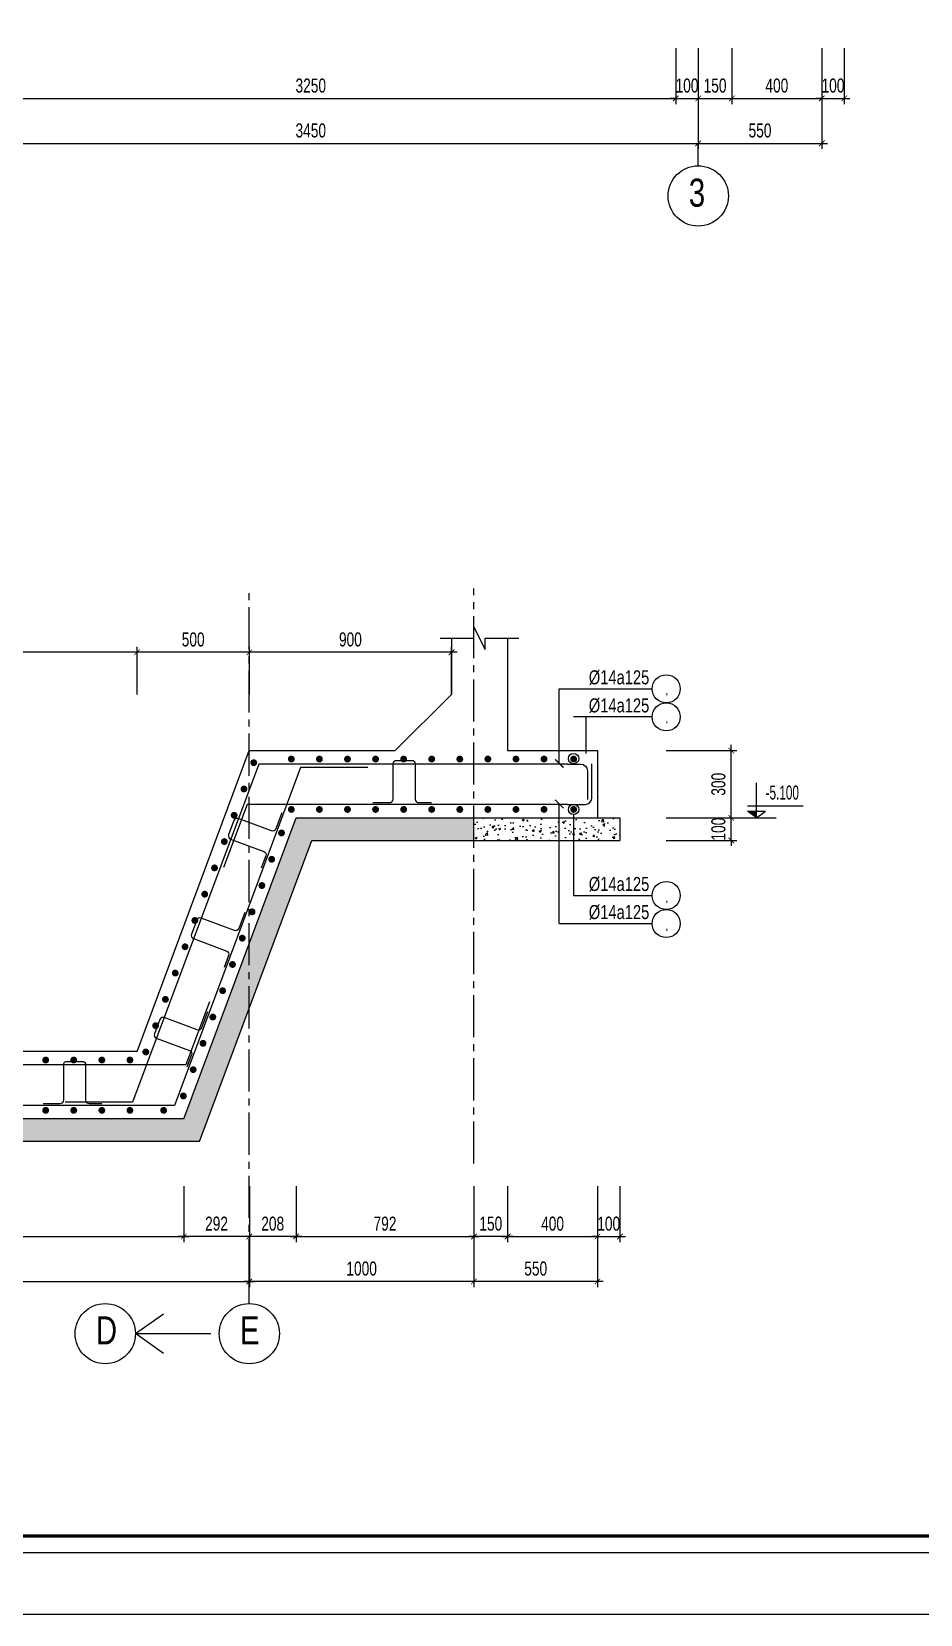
# Model space of a CAD drawing. Header units: millimetres. Extents: x -743195 to -406795, y -426565 to -367165.
# Drawn here: x -630944 to -615119, y -426565 to -398376 of the extents above; entities that cross this region are included whole.
import ezdxf
from ezdxf.enums import TextEntityAlignment as Align

# ---------------------------------------------------------------- set-up
doc = ezdxf.new("R2010")
doc.units = ezdxf.units.MM
doc.header["$LTSCALE"] = 1000
doc.header["$MEASUREMENT"] = 0
doc.linetypes.add('CENTER2', pattern=[1.125, 0.75, -0.125, 0.125, -0.125])
for name, color, linetype in [('CDC-KHUNGTEN', 7, 'Continuous'), ('CDC.01.AXIS', 160, 'CENTER2'), ('CDC.02.DIM', 1, 'Continuous'), ('CDC.03.BORDER', 3, 'Continuous'), ('CDC.05.STEEL', 4, 'Continuous'), ('CDC.06.TEXT', 2, 'Continuous'), ('CDC.10.HATCH', 251, 'Continuous'), ('CDC.14.STEELNUM', 3, 'Continuous'), ('CHI', 1, 'Continuous'), ('DIM', 1, 'Continuous'), ('KCS_CHI', 1, 'Continuous'), ('KCS_HATCH', 8, 'Continuous')]:
    doc.layers.add(name, color=color, linetype=linetype)
doc.styles.add('ARIAL', font='arial.ttf', dxfattribs={"width": 0.7})
doc.styles.add('KCS_SMTEXT', font='arial.ttf', dxfattribs={"width": 0.7})
doc.dimstyles.new('1.25', dxfattribs={"dimscale": 100, "dimtxt": 2.5, "dimasz": 1, "dimexe": 1, "dimexo": 0, "dimgap": 1, "dimtad": 1, "dimdec": 0, "dimlfac": 0.25, "dimdsep": 46, "dimtxsty": 'ARIAL', "dimblk": 'ARCHTICK', "dimcen": 1, "dimdle": 1, "dimclrd": 1, "dimclre": 1, "dimclrt": 2, "dimadec": 0, "dimazin": 0, "dimtfac": 0.00072, "dimtdec": 0, "dimtix": 1, "dimtmove": 2, "dimatfit": 3, "dimldrblk": 'ARCHTICK', "dimfxl": 1, "dimtolj": 1, "dimarcsym": 0})
doc.dimstyles.new('1.50 HHT', dxfattribs={"dimscale": 100, "dimtxt": 2.5, "dimasz": 1, "dimexe": 1, "dimexo": 0, "dimgap": 1, "dimtad": 1, "dimdec": 0, "dimlfac": 0.5, "dimdsep": 46, "dimtxsty": 'ARIAL', "dimblk": 'ARCHTICK', "dimcen": 1, "dimdle": 1, "dimclrd": 1, "dimclre": 1, "dimclrt": 2, "dimadec": 0, "dimazin": 0, "dimtfac": 0.00072, "dimtdec": 0, "dimtix": 1, "dimtmove": 2, "dimatfit": 3, "dimldrblk": 'ARCHTICK', "dimfxl": 7, "dimtolj": 1, "dimarcsym": 1})
pattern_1 = [(50, (5645.43, -4994.78), (358.63009, -31.37607), [37.5, -412.5]), (355, (5645.43, -4994.8), (-69.37567, 376.09607), [30, -330]), (100.4514, (5675.3, -4997.4), (289.25469, 344.71977), [31.8701, -350.57106]), (46.1842, (5645.43, -4894.8), (533.62052, -82.7595), [56.25, -618.75]), (96.6356, (5689.9, -4901.7), (467.33135, 487.05894), [47.80514, -525.8565]), (351.1842, (5645.43, -4894.8), (467.33097, 487.0593), [45, -495]), (21, (5695.43, -4919.78), (298.45353, -201.30945), [37.5, -412.5]), (326, (5695.43, -4919.8), (121.65767, 362.57502), [30, -330]), (71.4514, (5720.3, -4936.56), (420.11131, 161.26525), [31.8701, -350.57106]), (37.5, (5645.43, -4994.78), (6.079928, 166.446927), [0, -326, 0, -335, 0, -331.25]), (7.5, (5645.43, -4994.78), (131.53477, 197.205856), [0, -191, 0, -318.5, 0, -126.25]), (327.5, (5533.93, -4994.78), (266.911218, -11.277436), [0, -125, 0, -390, 0, -517.5]), (317.5, (5483.93, -4994.78), (291.593085, 50.05249), [0, -162.5, 0, -259, 0, -367.5])]

# ---------------------------------------------------------------- blocks, each defined once
blk = doc.blocks.new('_ArchTick')
at = {"color": 0, "linetype": 'ByBlock', "const_width": 0.15}
blk.add_lwpolyline([(-0.5, -0.5), (0.5, 0.5)], dxfattribs=at)
blk = doc.blocks.new('*D102')
at = {"layer": 'CDC.02.DIM', "color": 1, "lineweight": -2, "transparency": 16777216}
for p, q in [((-632474, -398670), (-632474, -399665)), ((-619474, -398670), (-619474, -399665)), ((-632574, -399565), (-619374, -399565))]:
    blk.add_line(p, q, dxfattribs=at)
at = {"layer": 'Defpoints', "color": 0, "transparency": 16777216}
for p in [(-632474, -398670), (-619474, -398670), (-619474, -399565)]:
    blk.add_point(p, dxfattribs=at)
at = {"layer": 'CDC.02.DIM', "color": 1, "lineweight": -2, "transparency": 16777216, "xscale": 100, "yscale": 100, "zscale": 100, "rotation": 180}
blk.add_blockref('_ArchTick', (-632474, -399565), dxfattribs=at)
at = {"layer": 'CDC.02.DIM', "color": 1, "lineweight": -2, "transparency": 16777216, "xscale": 100, "yscale": 100, "zscale": 100}
blk.add_blockref('_ArchTick', (-619474, -399565), dxfattribs=at)
at = {"layer": 'CDC.02.DIM', "color": 2, "transparency": 16777216, "insert": (-625974, -399337), "char_height": 250, "attachment_point": 5, "style": 'ARIAL'}
blk.add_mtext('\\A1;3250', dxfattribs=at)
blk = doc.blocks.new('*D103')
at = {"layer": 'CDC.02.DIM', "color": 1, "lineweight": -2, "transparency": 16777216}
for p, q in [((-619074, -398670), (-619074, -399665)), ((-618474, -398670), (-618474, -399665)), ((-619174, -399565), (-618374, -399565))]:
    blk.add_line(p, q, dxfattribs=at)
at = {"layer": 'Defpoints', "color": 0, "transparency": 16777216}
for p in [(-619074, -398670), (-618474, -398670), (-618474, -399565)]:
    blk.add_point(p, dxfattribs=at)
at = {"layer": 'CDC.02.DIM', "color": 1, "lineweight": -2, "transparency": 16777216, "xscale": 100, "yscale": 100, "zscale": 100, "rotation": 180}
blk.add_blockref('_ArchTick', (-619074, -399565), dxfattribs=at)
at = {"layer": 'CDC.02.DIM', "color": 1, "lineweight": -2, "transparency": 16777216, "xscale": 100, "yscale": 100, "zscale": 100}
blk.add_blockref('_ArchTick', (-618474, -399565), dxfattribs=at)
at = {"layer": 'CDC.02.DIM', "color": 2, "transparency": 16777216, "insert": (-618774, -399337), "char_height": 250, "attachment_point": 5, "style": 'ARIAL'}
blk.add_mtext('\\A1;150', dxfattribs=at)
blk = doc.blocks.new('*D104')
at = {"layer": 'CDC.02.DIM', "color": 1, "lineweight": -2, "transparency": 16777216}
for p, q in [((-618474, -398670), (-618474, -399665)), ((-616874, -398670), (-616874, -399665)), ((-618574, -399565), (-616774, -399565))]:
    blk.add_line(p, q, dxfattribs=at)
at = {"layer": 'Defpoints', "color": 0, "transparency": 16777216}
for p in [(-618474, -398670), (-616874, -398670), (-616874, -399565)]:
    blk.add_point(p, dxfattribs=at)
at = {"layer": 'CDC.02.DIM', "color": 1, "lineweight": -2, "transparency": 16777216, "xscale": 100, "yscale": 100, "zscale": 100, "rotation": 180}
blk.add_blockref('_ArchTick', (-618474, -399565), dxfattribs=at)
at = {"layer": 'CDC.02.DIM', "color": 1, "lineweight": -2, "transparency": 16777216, "xscale": 100, "yscale": 100, "zscale": 100}
blk.add_blockref('_ArchTick', (-616874, -399565), dxfattribs=at)
at = {"layer": 'CDC.02.DIM', "color": 2, "transparency": 16777216, "insert": (-617674, -399337), "char_height": 250, "attachment_point": 5, "style": 'ARIAL'}
blk.add_mtext('\\A1;400', dxfattribs=at)
blk = doc.blocks.new('*D105')
at = {"layer": 'CDC.02.DIM', "color": 1, "lineweight": -2, "transparency": 16777216}
for p, q in [((-616874, -398670), (-616874, -399665)), ((-616474, -398670), (-616474, -399665)), ((-616874, -399565), (-616974, -399565)), ((-616874, -399565), (-616474, -399565)), ((-616474, -399565), (-616374, -399565))]:
    blk.add_line(p, q, dxfattribs=at)
at = {"layer": 'Defpoints', "color": 0, "transparency": 16777216}
for p in [(-616874, -398670), (-616474, -398670), (-616474, -399565)]:
    blk.add_point(p, dxfattribs=at)
at = {"layer": 'CDC.02.DIM', "color": 1, "lineweight": -2, "transparency": 16777216, "xscale": 100, "yscale": 100, "zscale": 100}
blk.add_blockref('_ArchTick', (-616874, -399565), dxfattribs=at)
at = {"layer": 'CDC.02.DIM', "color": 1, "lineweight": -2, "transparency": 16777216, "xscale": 100, "yscale": 100, "zscale": 100, "rotation": 180}
blk.add_blockref('_ArchTick', (-616474, -399565), dxfattribs=at)
at = {"layer": 'CDC.02.DIM', "color": 2, "transparency": 16777216, "insert": (-616674, -399337), "char_height": 250, "attachment_point": 5, "style": 'ARIAL'}
blk.add_mtext('\\A1;100', dxfattribs=at)
blk = doc.blocks.new('*D106')
at = {"layer": 'CDC.02.DIM', "color": 1, "lineweight": -2, "transparency": 16777216}
for p, q in [((-632874, -398670), (-632874, -400465)), ((-619074, -398670), (-619074, -400465)), ((-632974, -400365), (-618974, -400365))]:
    blk.add_line(p, q, dxfattribs=at)
at = {"layer": 'Defpoints', "color": 0, "transparency": 16777216}
for p in [(-632874, -398670), (-619074, -398670), (-619074, -400365)]:
    blk.add_point(p, dxfattribs=at)
at = {"layer": 'CDC.02.DIM', "color": 1, "lineweight": -2, "transparency": 16777216, "xscale": 100, "yscale": 100, "zscale": 100, "rotation": 180}
blk.add_blockref('_ArchTick', (-632874, -400365), dxfattribs=at)
at = {"layer": 'CDC.02.DIM', "color": 1, "lineweight": -2, "transparency": 16777216, "xscale": 100, "yscale": 100, "zscale": 100}
blk.add_blockref('_ArchTick', (-619074, -400365), dxfattribs=at)
at = {"layer": 'CDC.02.DIM', "color": 2, "transparency": 16777216, "insert": (-625974, -400137), "char_height": 250, "attachment_point": 5, "style": 'ARIAL'}
blk.add_mtext('\\A1;3450', dxfattribs=at)
blk = doc.blocks.new('*D107')
at = {"layer": 'CDC.02.DIM', "color": 1, "lineweight": -2, "transparency": 16777216}
for p, q in [((-619074, -398670), (-619074, -400465)), ((-616874, -398670), (-616874, -400465)), ((-619174, -400365), (-616774, -400365))]:
    blk.add_line(p, q, dxfattribs=at)
at = {"layer": 'Defpoints', "color": 0, "transparency": 16777216}
for p in [(-619074, -398670), (-616874, -398670), (-616874, -400365)]:
    blk.add_point(p, dxfattribs=at)
at = {"layer": 'CDC.02.DIM', "color": 1, "lineweight": -2, "transparency": 16777216, "xscale": 100, "yscale": 100, "zscale": 100, "rotation": 180}
blk.add_blockref('_ArchTick', (-619074, -400365), dxfattribs=at)
at = {"layer": 'CDC.02.DIM', "color": 1, "lineweight": -2, "transparency": 16777216, "xscale": 100, "yscale": 100, "zscale": 100}
blk.add_blockref('_ArchTick', (-616874, -400365), dxfattribs=at)
at = {"layer": 'CDC.02.DIM', "color": 2, "transparency": 16777216, "insert": (-617974, -400137), "char_height": 250, "attachment_point": 5, "style": 'ARIAL'}
blk.add_mtext('\\A1;550', dxfattribs=at)
blk = doc.blocks.new('*D130')
at = {"layer": 'CDC.02.DIM', "color": 1, "lineweight": -2, "transparency": 16777216}
for p, q in [((-619474, -398670), (-619474, -399665)), ((-619074, -398670), (-619074, -399665)), ((-619474, -399565), (-619574, -399565)), ((-619474, -399565), (-619074, -399565)), ((-619074, -399565), (-618974, -399565))]:
    blk.add_line(p, q, dxfattribs=at)
at = {"layer": 'Defpoints', "color": 0, "transparency": 16777216}
for p in [(-619474, -398670), (-619074, -398670), (-619074, -399565)]:
    blk.add_point(p, dxfattribs=at)
at = {"layer": 'CDC.02.DIM', "color": 1, "lineweight": -2, "transparency": 16777216, "xscale": 100, "yscale": 100, "zscale": 100}
blk.add_blockref('_ArchTick', (-619474, -399565), dxfattribs=at)
at = {"layer": 'CDC.02.DIM', "color": 1, "lineweight": -2, "transparency": 16777216, "xscale": 100, "yscale": 100, "zscale": 100, "rotation": 180}
blk.add_blockref('_ArchTick', (-619074, -399565), dxfattribs=at)
at = {"layer": 'CDC.02.DIM', "color": 2, "transparency": 16777216, "insert": (-619274, -399337), "char_height": 250, "attachment_point": 5, "style": 'ARIAL'}
blk.add_mtext('\\A1;100', dxfattribs=at)
blk = doc.blocks.new('*D132')
at = {"layer": 'CDC.02.DIM', "color": 1, "lineweight": -2, "transparency": 16777216}
for p, q in [((-628235, -418940), (-628235, -419935)), ((-627068, -418940), (-627068, -419935)), ((-626968, -419835), (-628335, -419835))]:
    blk.add_line(p, q, dxfattribs=at)
at = {"layer": 'Defpoints', "color": 0, "transparency": 16777216}
for p in [(-628235, -418940), (-627068, -418940, 0), (-628235, -419835)]:
    blk.add_point(p, dxfattribs=at)
at = {"layer": 'CDC.02.DIM', "color": 1, "lineweight": -2, "transparency": 16777216, "xscale": 100, "yscale": 100, "zscale": 100, "rotation": 180}
blk.add_blockref('_ArchTick', (-628235, -419835), dxfattribs=at)
at = {"layer": 'CDC.02.DIM', "color": 1, "lineweight": -2, "transparency": 16777216, "xscale": 100, "yscale": 100, "zscale": 100}
blk.add_blockref('_ArchTick', (-627068, -419835), dxfattribs=at)
at = {"layer": 'CDC.02.DIM', "color": 2, "transparency": 16777216, "insert": (-627652, -419608), "char_height": 250, "attachment_point": 5, "style": 'ARIAL'}
blk.add_mtext('\\A1;292', dxfattribs=at)
blk = doc.blocks.new('*D133')
at = {"layer": 'CDC.02.DIM', "color": 1, "lineweight": -2, "transparency": 16777216}
for p, q in [((-641468, -418940), (-641468, -420736)), ((-627068, -418940), (-627068, -420736)), ((-641568, -420636), (-626968, -420636))]:
    blk.add_line(p, q, dxfattribs=at)
at = {"layer": 'Defpoints', "color": 0, "transparency": 16777216}
for p in [(-641468, -418940), (-627068, -418940), (-627068, -420636)]:
    blk.add_point(p, dxfattribs=at)
at = {"layer": 'CDC.02.DIM', "color": 1, "lineweight": -2, "transparency": 16777216, "xscale": 100, "yscale": 100, "zscale": 100, "rotation": 180}
blk.add_blockref('_ArchTick', (-641468, -420636), dxfattribs=at)
at = {"layer": 'CDC.02.DIM', "color": 1, "lineweight": -2, "transparency": 16777216, "xscale": 100, "yscale": 100, "zscale": 100}
blk.add_blockref('_ArchTick', (-627068, -420636), dxfattribs=at)
at = {"layer": 'CDC.02.DIM', "color": 2, "transparency": 16777216, "insert": (-634268, -420408), "char_height": 250, "attachment_point": 5, "style": 'ARIAL'}
blk.add_mtext('\\A1;3600', dxfattribs=at)
blk = doc.blocks.new('*D134')
at = {"layer": 'CDC.02.DIM', "color": 1, "lineweight": -2, "transparency": 16777216}
for p, q in [((-623368, -409430), (-627168, -409430)), ((-627068, -410180), (-627068, -409330)), ((-623468, -410180), (-623468, -409330))]:
    blk.add_line(p, q, dxfattribs=at)
at = {"layer": 'Defpoints', "color": 0, "transparency": 16777216}
for p in [(-627068, -409430), (-627068, -410180), (-623468, -410180)]:
    blk.add_point(p, dxfattribs=at)
at = {"layer": 'CDC.02.DIM', "color": 1, "lineweight": -2, "transparency": 16777216, "xscale": 100, "yscale": 100, "zscale": 100, "rotation": 180}
blk.add_blockref('_ArchTick', (-627068, -409430), dxfattribs=at)
at = {"layer": 'CDC.02.DIM', "color": 1, "lineweight": -2, "transparency": 16777216, "xscale": 100, "yscale": 100, "zscale": 100}
blk.add_blockref('_ArchTick', (-623468, -409430), dxfattribs=at)
at = {"layer": 'CDC.02.DIM', "color": 2, "transparency": 16777216, "insert": (-625268, -409202), "char_height": 250, "attachment_point": 5, "style": 'ARIAL'}
blk.add_mtext('\\A1;900', dxfattribs=at)
blk = doc.blocks.new('*D135')
at = {"layer": 'CDC.02.DIM', "color": 1, "lineweight": -2, "transparency": 16777216}
for p, q in [((-626968, -409430), (-629168, -409430)), ((-629068, -410180), (-629068, -409330)), ((-627068, -410180), (-627068, -409330))]:
    blk.add_line(p, q, dxfattribs=at)
at = {"layer": 'Defpoints', "color": 0, "transparency": 16777216}
for p in [(-629068, -409430), (-629068, -410180), (-627068, -410180)]:
    blk.add_point(p, dxfattribs=at)
at = {"layer": 'CDC.02.DIM', "color": 1, "lineweight": -2, "transparency": 16777216, "xscale": 100, "yscale": 100, "zscale": 100, "rotation": 180}
blk.add_blockref('_ArchTick', (-629068, -409430), dxfattribs=at)
at = {"layer": 'CDC.02.DIM', "color": 1, "lineweight": -2, "transparency": 16777216, "xscale": 100, "yscale": 100, "zscale": 100}
blk.add_blockref('_ArchTick', (-627068, -409430), dxfattribs=at)
at = {"layer": 'CDC.02.DIM', "color": 2, "transparency": 16777216, "insert": (-628068, -409202), "char_height": 250, "attachment_point": 5, "style": 'ARIAL'}
blk.add_mtext('\\A1;500', dxfattribs=at)
blk = doc.blocks.new('*D136')
at = {"layer": 'CDC.02.DIM', "color": 1, "lineweight": -2, "transparency": 16777216}
for p, q in [((-628968, -409430), (-637968, -409430)), ((-637868, -410180), (-637868, -409330)), ((-629068, -410180), (-629068, -409330))]:
    blk.add_line(p, q, dxfattribs=at)
at = {"layer": 'Defpoints', "color": 0, "transparency": 16777216}
for p in [(-637868, -409430), (-637868, -410180), (-629068, -410180)]:
    blk.add_point(p, dxfattribs=at)
at = {"layer": 'CDC.02.DIM', "color": 1, "lineweight": -2, "transparency": 16777216, "xscale": 100, "yscale": 100, "zscale": 100, "rotation": 180}
blk.add_blockref('_ArchTick', (-637868, -409430), dxfattribs=at)
at = {"layer": 'CDC.02.DIM', "color": 1, "lineweight": -2, "transparency": 16777216, "xscale": 100, "yscale": 100, "zscale": 100}
blk.add_blockref('_ArchTick', (-629068, -409430), dxfattribs=at)
at = {"layer": 'CDC.02.DIM', "color": 2, "transparency": 16777216, "insert": (-633468, -409202), "char_height": 250, "attachment_point": 5, "style": 'ARIAL'}
blk.add_mtext('\\A1;2200', dxfattribs=at)
blk = doc.blocks.new('*D141')
at = {"layer": 'CDC.02.DIM', "color": 1, "lineweight": -2, "transparency": 16777216}
for p, q in [((-638701, -418940), (-638701, -419935)), ((-628235, -418940), (-628235, -419935)), ((-638801, -419835), (-628135, -419835))]:
    blk.add_line(p, q, dxfattribs=at)
at = {"layer": 'Defpoints', "color": 0, "transparency": 16777216}
for p in [(-638701, -418940), (-628235, -418940), (-628235, -419835)]:
    blk.add_point(p, dxfattribs=at)
at = {"layer": 'CDC.02.DIM', "color": 1, "lineweight": -2, "transparency": 16777216, "xscale": 100, "yscale": 100, "zscale": 100, "rotation": 180}
blk.add_blockref('_ArchTick', (-638701, -419835), dxfattribs=at)
at = {"layer": 'CDC.02.DIM', "color": 1, "lineweight": -2, "transparency": 16777216, "xscale": 100, "yscale": 100, "zscale": 100}
blk.add_blockref('_ArchTick', (-628235, -419835), dxfattribs=at)
at = {"layer": 'CDC.02.DIM', "color": 2, "transparency": 16777216, "insert": (-633468, -419608), "char_height": 250, "attachment_point": 5, "style": 'ARIAL'}
blk.add_mtext('\\A1;2617', dxfattribs=at)
blk = doc.blocks.new('*D142')
at = {"layer": 'CDC.02.DIM', "color": 1, "lineweight": -2, "transparency": 16777216}
for p, q in [((-626235, -418940), (-626235, -419935)), ((-623068, -418940), (-623068, -419935)), ((-626335, -419835), (-622968, -419835))]:
    blk.add_line(p, q, dxfattribs=at)
at = {"layer": 'Defpoints', "color": 0, "transparency": 16777216}
for p in [(-626235, -418940), (-623068, -418940), (-623068, -419835)]:
    blk.add_point(p, dxfattribs=at)
at = {"layer": 'CDC.02.DIM', "color": 1, "lineweight": -2, "transparency": 16777216, "xscale": 100, "yscale": 100, "zscale": 100, "rotation": 180}
blk.add_blockref('_ArchTick', (-626235, -419835), dxfattribs=at)
at = {"layer": 'CDC.02.DIM', "color": 1, "lineweight": -2, "transparency": 16777216, "xscale": 100, "yscale": 100, "zscale": 100}
blk.add_blockref('_ArchTick', (-623068, -419835), dxfattribs=at)
at = {"layer": 'CDC.02.DIM', "color": 2, "transparency": 16777216, "insert": (-624652, -419608), "char_height": 250, "attachment_point": 5, "style": 'ARIAL'}
blk.add_mtext('\\A1;792', dxfattribs=at)
blk = doc.blocks.new('*D143')
at = {"layer": 'CDC.02.DIM', "color": 1, "lineweight": -2, "transparency": 16777216}
for p, q in [((-623068, -418940), (-623068, -419935)), ((-622468, -418940), (-622468, -419935)), ((-622368, -419835), (-623168, -419835))]:
    blk.add_line(p, q, dxfattribs=at)
at = {"layer": 'Defpoints', "color": 0, "transparency": 16777216}
for p in [(-623068, -418940), (-622468, -418940), (-623068, -419835)]:
    blk.add_point(p, dxfattribs=at)
at = {"layer": 'CDC.02.DIM', "color": 1, "lineweight": -2, "transparency": 16777216, "xscale": 100, "yscale": 100, "zscale": 100, "rotation": 180}
blk.add_blockref('_ArchTick', (-623068, -419835), dxfattribs=at)
at = {"layer": 'CDC.02.DIM', "color": 1, "lineweight": -2, "transparency": 16777216, "xscale": 100, "yscale": 100, "zscale": 100}
blk.add_blockref('_ArchTick', (-622468, -419835), dxfattribs=at)
at = {"layer": 'CDC.02.DIM', "color": 2, "transparency": 16777216, "insert": (-622768, -419608), "char_height": 250, "attachment_point": 5, "style": 'ARIAL'}
blk.add_mtext('\\A1;150', dxfattribs=at)
blk = doc.blocks.new('*D336')
at = {"layer": 'CDC.02.DIM', "color": 1, "lineweight": -2, "transparency": 16777216}
for p, q in [((-622468, -418940), (-622468, -419935)), ((-620868, -418940), (-620868, -419935)), ((-622568, -419835), (-620768, -419835))]:
    blk.add_line(p, q, dxfattribs=at)
at = {"layer": 'Defpoints', "color": 0, "transparency": 16777216}
for p in [(-622468, -418940), (-620868, -418940), (-620868, -419835)]:
    blk.add_point(p, dxfattribs=at)
at = {"layer": 'CDC.02.DIM', "color": 1, "lineweight": -2, "transparency": 16777216, "xscale": 100, "yscale": 100, "zscale": 100, "rotation": 180}
blk.add_blockref('_ArchTick', (-622468, -419835), dxfattribs=at)
at = {"layer": 'CDC.02.DIM', "color": 1, "lineweight": -2, "transparency": 16777216, "xscale": 100, "yscale": 100, "zscale": 100}
blk.add_blockref('_ArchTick', (-620868, -419835), dxfattribs=at)
at = {"layer": 'CDC.02.DIM', "color": 2, "transparency": 16777216, "insert": (-621668, -419608), "char_height": 250, "attachment_point": 5, "style": 'ARIAL'}
blk.add_mtext('\\A1;400', dxfattribs=at)
blk = doc.blocks.new('*D337')
at = {"layer": 'CDC.02.DIM', "color": 1, "lineweight": -2, "transparency": 16777216}
for p, q in [((-620868, -418940), (-620868, -419935)), ((-620468, -418940), (-620468, -419935)), ((-620868, -419835), (-620968, -419835)), ((-620868, -419835), (-620468, -419835)), ((-620468, -419835), (-620368, -419835))]:
    blk.add_line(p, q, dxfattribs=at)
at = {"layer": 'Defpoints', "color": 0, "transparency": 16777216}
for p in [(-620868, -418940), (-620468, -418940), (-620468, -419835)]:
    blk.add_point(p, dxfattribs=at)
at = {"layer": 'CDC.02.DIM', "color": 1, "lineweight": -2, "transparency": 16777216, "xscale": 100, "yscale": 100, "zscale": 100}
blk.add_blockref('_ArchTick', (-620868, -419835), dxfattribs=at)
at = {"layer": 'CDC.02.DIM', "color": 1, "lineweight": -2, "transparency": 16777216, "xscale": 100, "yscale": 100, "zscale": 100, "rotation": 180}
blk.add_blockref('_ArchTick', (-620468, -419835), dxfattribs=at)
at = {"layer": 'CDC.02.DIM', "color": 2, "transparency": 16777216, "insert": (-620668, -419608), "char_height": 250, "attachment_point": 5, "style": 'ARIAL'}
blk.add_mtext('\\A1;100', dxfattribs=at)
blk = doc.blocks.new('*D338')
at = {"layer": 'CDC.02.DIM', "color": 1, "lineweight": -2, "transparency": 16777216}
for p, q in [((-623068, -418940), (-623068, -420736)), ((-620868, -418940), (-620868, -420736)), ((-620768, -420636), (-623168, -420636))]:
    blk.add_line(p, q, dxfattribs=at)
at = {"layer": 'Defpoints', "color": 0, "transparency": 16777216}
for p in [(-623068, -418940), (-620868, -418940), (-623068, -420636)]:
    blk.add_point(p, dxfattribs=at)
at = {"layer": 'CDC.02.DIM', "color": 1, "lineweight": -2, "transparency": 16777216, "xscale": 100, "yscale": 100, "zscale": 100, "rotation": 180}
blk.add_blockref('_ArchTick', (-623068, -420636), dxfattribs=at)
at = {"layer": 'CDC.02.DIM', "color": 1, "lineweight": -2, "transparency": 16777216, "xscale": 100, "yscale": 100, "zscale": 100}
blk.add_blockref('_ArchTick', (-620868, -420636), dxfattribs=at)
at = {"layer": 'CDC.02.DIM', "color": 2, "transparency": 16777216, "insert": (-621968, -420408), "char_height": 250, "attachment_point": 5, "style": 'ARIAL'}
blk.add_mtext('\\A1;550', dxfattribs=at)
blk = doc.blocks.new('*D350')
at = {"layer": 'CDC.02.DIM', "color": 1, "lineweight": -2, "transparency": 16777216}
for p, q in [((-619643, -412380), (-618386, -412380)), ((-618486, -412380), (-618486, -412280)), ((-618486, -412780), (-618486, -412380)), ((-619643, -412780), (-618386, -412780)), ((-618486, -412780), (-618486, -412880))]:
    blk.add_line(p, q, dxfattribs=at)
at = {"layer": 'Defpoints', "color": 0, "transparency": 16777216}
for p in [(-619643, -412380), (-618486, -412380), (-619643, -412780)]:
    blk.add_point(p, dxfattribs=at)
at = {"layer": 'CDC.02.DIM', "color": 1, "lineweight": -2, "transparency": 16777216, "xscale": 100, "yscale": 100, "zscale": 100}
for p, rotation in [((-618486, -412380), 270), ((-618486, -412780), 90)]:
    blk.add_blockref('_ArchTick', p, dxfattribs=dict(at, rotation=rotation))
at = {"layer": 'CDC.02.DIM', "color": 2, "transparency": 16777216, "insert": (-618714, -412580), "char_height": 250, "attachment_point": 5, "rotation": 90, "style": 'ARIAL'}
blk.add_mtext('\\A1;100', dxfattribs=at)
blk = doc.blocks.new('*D351')
at = {"layer": 'CDC.02.DIM', "color": 1, "lineweight": -2, "transparency": 16777216}
for p, q in [((-619643, -411180), (-618386, -411180)), ((-618486, -412480), (-618486, -411080)), ((-619643, -412380), (-618386, -412380))]:
    blk.add_line(p, q, dxfattribs=at)
at = {"layer": 'Defpoints', "color": 0, "transparency": 16777216}
for p in [(-619643, -411180), (-618486, -411180), (-619643, -412380)]:
    blk.add_point(p, dxfattribs=at)
at = {"layer": 'CDC.02.DIM', "color": 1, "lineweight": -2, "transparency": 16777216, "xscale": 100, "yscale": 100, "zscale": 100}
for p, rotation in [((-618486, -411180), 90), ((-618486, -412380), 270)]:
    blk.add_blockref('_ArchTick', p, dxfattribs=dict(at, rotation=rotation))
at = {"layer": 'CDC.02.DIM', "color": 2, "transparency": 16777216, "insert": (-618714, -411780), "char_height": 250, "attachment_point": 5, "rotation": 90, "style": 'ARIAL'}
blk.add_mtext('\\A1;300', dxfattribs=at)
blk = doc.blocks.new('CAODO')
at = {"layer": 'KCS_HATCH'}
blk.add_hatch(color=256, dxfattribs=at).paths.add_polyline_path([(-3269.7, 14651), (-3309.7, 14651), (-3269.7, 14621)])
at = {"layer": 'CHI'}
for q in [(-3309.7, 14651), (-3229.7, 14651)]:
    blk.add_line((-3269.7, 14621), q, dxfattribs=at)
at = {"layer": 'DIM'}
for p, q in [((-3357.2, 14621), (-3182.2, 14621)), ((-3309.7, 14651), (-3229.7, 14651)), ((-3269.7, 14621), (-3269.7, 14651))]:
    blk.add_line(p, q, dxfattribs=at)
at = {"layer": 'KCS_CHI'}
for p, q in [((-3269.7, 14621), (-3269.7, 14778.1)), ((-3310.2, 14675.4), (-3062.5, 14675.4))]:
    blk.add_line(p, q, dxfattribs=at)
blk = doc.blocks.new('KHUNG A1')
at = {"layer": 'CDC-KHUNGTEN', "color": 8}
blk.add_lwpolyline([(10368.18, 709.17), (10447.22, 709.17), (10447.22, 1281.17), (9647.22, 1281.17), (9647.22, 709.17), (10368.18, 709.17)], dxfattribs=at)
at = {"layer": 'CDC-KHUNGTEN', "color": 255, "lineweight": 60}
blk.add_lwpolyline([(10366.22, 712.17), (10366.22, 1278.17), (9650.22, 1278.17), (9650.22, 712.17), (10366.22, 712.17)], close=True, dxfattribs=at)
at = {"layer": 'Defpoints', "color": 1, "ltscale": 0.2}
blk.add_lwpolyline([(9617.22, 698.17), (9617.22, 1292.17), (10458.22, 1292.17), (10458.22, 698.17), (9617.22, 698.17)], close=True, dxfattribs=at)
blk = doc.blocks.new('*D452')
at = {"layer": 'CDC.02.DIM', "color": 1, "lineweight": -2, "transparency": 16777216}
for p, q in [((-627068, -418940), (-627068, -419935)), ((-626235, -418940), (-626235, -419935)), ((-626135, -419835), (-627168, -419835))]:
    blk.add_line(p, q, dxfattribs=at)
at = {"layer": 'Defpoints', "color": 0, "transparency": 16777216}
for p in [(-627068, -418940), (-626235, -418940), (-627068, -419835)]:
    blk.add_point(p, dxfattribs=at)
at = {"layer": 'CDC.02.DIM', "color": 1, "lineweight": -2, "transparency": 16777216, "xscale": 100, "yscale": 100, "zscale": 100, "rotation": 180}
blk.add_blockref('_ArchTick', (-627068, -419835), dxfattribs=at)
at = {"layer": 'CDC.02.DIM', "color": 1, "lineweight": -2, "transparency": 16777216, "xscale": 100, "yscale": 100, "zscale": 100}
blk.add_blockref('_ArchTick', (-626235, -419835), dxfattribs=at)
at = {"layer": 'CDC.02.DIM', "color": 2, "transparency": 16777216, "insert": (-626652, -419608), "char_height": 250, "attachment_point": 5, "style": 'ARIAL'}
blk.add_mtext('\\A1;208', dxfattribs=at)
blk = doc.blocks.new('*D453')
at = {"layer": 'CDC.02.DIM', "color": 1, "lineweight": -2, "transparency": 16777216}
for p, q in [((-627068, -418940), (-627068, -420736)), ((-623068, -418940), (-623068, -420736)), ((-622968, -420636), (-627168, -420636))]:
    blk.add_line(p, q, dxfattribs=at)
at = {"layer": 'Defpoints', "color": 0, "transparency": 16777216}
for p in [(-627068, -418940), (-623068, -418940), (-627068, -420636)]:
    blk.add_point(p, dxfattribs=at)
at = {"layer": 'CDC.02.DIM', "color": 1, "lineweight": -2, "transparency": 16777216, "xscale": 100, "yscale": 100, "zscale": 100, "rotation": 180}
blk.add_blockref('_ArchTick', (-627068, -420636), dxfattribs=at)
at = {"layer": 'CDC.02.DIM', "color": 1, "lineweight": -2, "transparency": 16777216, "xscale": 100, "yscale": 100, "zscale": 100}
blk.add_blockref('_ArchTick', (-623068, -420636), dxfattribs=at)
at = {"layer": 'CDC.02.DIM', "color": 2, "transparency": 16777216, "insert": (-625068, -420408), "char_height": 250, "attachment_point": 5, "style": 'ARIAL'}
blk.add_mtext('\\A1;1000', dxfattribs=at)

msp = doc.modelspace()

# ---------------------------------------------------------------- hatches: boundary and pattern name
at = {"layer": 'CDC.10.HATCH'}
h = msp.add_hatch(dxfattribs=at)
h.set_pattern_fill('AR-CONC', color=256, scale=50, style=0)
h.set_pattern_definition([(50, (6611.56, 67540.73), (358.63009, -31.37607), [37.5, -412.5]), (355, (6611.56, 67540.73), (-69.37567, 376.09607), [30, -330]), (100.4514, (6641.44, 67538.1), (289.25469, 344.71977), [31.8701, -350.57106]), (46.1842, (6611.56, 67640.73), (533.62052, -82.7595), [56.25, -618.75]), (96.6356, (6656, 67633.83), (467.33135, 487.05894), [47.80514, -525.8565]), (351.1842, (6611.56, 67640.73), (467.33097, 487.0593), [45, -495]), (21, (6661.56, 67615.73), (298.45353, -201.30945), [37.5, -412.5]), (326, (6661.56, 67615.73), (121.65767, 362.57502), [30, -330]), (71.4514, (6686.43, 67598.95), (420.11131, 161.26525), [31.8701, -350.57106]), (37.5, (6611.56, 67540.73), (6.079928, 166.446927), [0, -326, 0, -335, 0, -331.25]), (7.5, (6611.56, 67540.73), (131.53477, 197.205856), [0, -191, 0, -318.5, 0, -126.25]), (327.5, (6500.06, 67540.73), (266.911218, -11.277436), [0, -125, 0, -390, 0, -517.5]), (317.5, (6450.06, 67540.73), (291.593085, 50.05249), [0, -162.5, 0, -259, 0, -367.5])])
h.paths.add_polyline_path([(-623068.1, -412380.4), (-626235.3, -412380.4), (-628235.3, -417740.4), (-633468.4, -417740.4), (-638701.5, -417740.4), (-640701.5, -412380.4), (-641468.4, -412380.4), (-641468.4, -412780.4), (-640979.1, -412780.4), (-638979.1, -418140.4), (-627957.7, -418140.4), (-625957.7, -412780.4), (-623068.1, -412780.4)])
h.paths.add_polyline_path([(-641468.4, -412380.4), (-643468.4, -412380.4), (-643468.4, -412780.4), (-641468.4, -412780.4)])
h = msp.add_hatch(dxfattribs=at)
h.set_pattern_fill('AR-CONC', color=256, scale=50, style=0)
h.set_pattern_definition(pattern_1)
h.paths.add_polyline_path([(-621548, -412380.4), (-623068.1, -412380.4), (-623068.1, -412780.4), (-621548, -412780.4)])
h = msp.add_hatch(dxfattribs=at)
h.set_pattern_fill('AR-CONC', color=256, scale=50, style=0)
h.set_pattern_definition(pattern_1)
h.paths.add_polyline_path([(-621292.8, -412380.4), (-621548, -412380.4), (-621548, -412780.4), (-621292.8, -412780.4)])
h = msp.add_hatch(dxfattribs=at)
h.set_pattern_fill('AR-CONC', color=256, scale=50, style=0)
h.set_pattern_definition(pattern_1)
h.paths.add_polyline_path([(-620468.1, -412380.4), (-620868.1, -412380.4), (-621292.8, -412380.4), (-621292.8, -412780.4), (-620468.1, -412780.4)])

# ---------------------------------------------------------------- linework, layer by layer
at = {"layer": 'CDC.01.AXIS'}
for p, q in [((-627068.1, -420629, 0), (-627068.1, -408291.3, 0)), ((-623068.1, -418536.7, 0), (-623068.1, -408291.3, 0))]:
    msp.add_line(p, q, dxfattribs=at)
at = {"layer": 'CDC.03.BORDER', "ltscale": 5}
for p, q in [((-623468.1, -409180.4, 0), (-623468.1, -410180.4, 0)), ((-622468.1, -409180.4, 0), (-622468.1, -411180.4, 0)), ((-623468.1, -410180.4), (-624468.1, -411180.4))]:
    msp.add_line(p, q, dxfattribs=at)
at = {"layer": 'CDC.03.BORDER'}
for p, q in [((-629068.4, -416540.4), (-627068.4, -411180.4)), ((-627068.4, -411180.4), (-624468.1, -411180.4)), ((-622468.1, -411180.4), (-620868.1, -411180.4)), ((-622468.1, -411180.4), (-620868.1, -411180.4)), ((-620868.1, -411180.4), (-620868.1, -412380.4)), ((-628235.3, -417740.4), (-626235.3, -412380.4)), ((-626235.3, -412380.4), (-620468.1, -412380.4)), ((-629068.4, -416540.4), (-633468.4, -416540.4)), ((-628235.3, -417740.4), (-633468.4, -417740.4))]:
    msp.add_line(p, q, dxfattribs=at)
for centre in [(-621292.8, -411324.2), (-621292.8, -412229.1, 0)]:
    msp.add_circle(centre, 92.8, dxfattribs=at)
at = {"layer": 'CDC.05.STEEL', "ltscale": 5, "elevation": 0}
for points in [[(-624955.7, -411480.4), (-626155.7, -411480.4), (-628402.1, -417500.7), (-638534.7, -417500.7), (-640781.1, -411480.4), (-641981.1, -411480.4)], [(-621402.3, -411420.4), (-626901.8, -411420.4), (-629148.2, -417440.7), (-630348.2, -417440.7)], [(-621402.3, -412140.4), (-621087.1, -412140.4), (-621041.3, -412131.3), (-621002.4, -412105.3), (-620976.4, -412066.3), (-620967.2, -412020.4), (-620967.2, -411415.1)], [(-621402.3, -411420.4), (-621166.5, -411420.4), (-621120.6, -411429.5), (-621081.6, -411455.5), (-621055.6, -411494.5), (-621046.5, -411540.4), (-621046.5, -412051.2)], [(-621402.3, -412140.4), (-627106.4, -412140.4), (-627525.9, -413264.7)], [(-627777.8, -415656.1), (-628197.3, -416780.4), (-638739.5, -416780.4), (-639159, -415656.1)]]:
    msp.add_lwpolyline(points, dxfattribs=at)
for points in [[(-624870.4, -412107.2), (-624565.8, -412107.2, 0.4142136), (-624505.8, -412047.2), (-624505.8, -411415.5, -0.4142136), (-624445.8, -411355.5), (-624174.5, -411355.5, -0.4142136), (-624114.5, -411415.5), (-624114.5, -412047.2, 0.4142136), (-624054.5, -412107.2), (-623823.4, -412107.2)], [(-626489.6, -412291.7), (-626596.1, -412577.1, -0.4142136), (-626673.3, -412612.3), (-627265.1, -412391.5, 0.4142136), (-627342.3, -412426.7), (-627437.2, -412681, 0.4142136), (-627401.9, -412758.2), (-626810.1, -412979, -0.4142136), (-626774.9, -413056.2), (-626855.6, -413272.6)], [(-627150.8, -414063.8), (-627257.3, -414349.2, -0.4142136), (-627334.5, -414384.4), (-627926.3, -414163.6, 0.4142136), (-628003.5, -414198.8), (-628098.4, -414453.1, 0.4142136), (-628063.2, -414530.2), (-627471.3, -414751.1, -0.4142136), (-627436.1, -414828.3), (-627516.8, -415044.7)], [(-627812, -415835.9), (-627918.5, -416121.2, -0.4142136), (-627995.7, -416156.5), (-628587.6, -415935.6, 0.4142136), (-628664.8, -415970.9), (-628759.6, -416225.1, 0.4142136), (-628724.4, -416302.3), (-628132.5, -416523.2, -0.4142136), (-628097.3, -416600.3), (-628178.1, -416816.8)], [(-630738.9, -417467.2), (-630434.3, -417467.2, 0.4142136), (-630374.3, -417407.2), (-630374.3, -416775.5, -0.4142136), (-630314.3, -416715.5), (-630042.9, -416715.5, -0.4142136), (-629982.9, -416775.5), (-629982.9, -417407.2, 0.4142136), (-629922.9, -417467.2), (-629691.9, -417467.2)]]:
    msp.add_lwpolyline(points, format="xyb", dxfattribs=at)
at = {"layer": 'CDC.14.STEELNUM', "color": 1}
for centre in [(-619644.1, -410080.8), (-619644.1, -410580.8), (-619644.1, -413761.8), (-619644.1, -414261.8)]:
    msp.add_circle(centre, 250, dxfattribs=at)
at = {"layer": 'CHI', "color": 1, "const_width": 60.8, "elevation": 0}
for points in [[(-626340, -411308.7, 1), (-626300.1, -411354.7, 1)], [(-625840, -411308.7, 1), (-625800.1, -411354.7, 1)], [(-625340, -411308.7, 1), (-625300.1, -411354.7, 1)], [(-624840, -411308.7, 1), (-624800.1, -411354.7, 1)], [(-624340, -411308.7, 1), (-624300.1, -411354.7, 1)], [(-623840, -411308.7, 1), (-623800.1, -411354.7, 1)], [(-623340, -411308.7, 1), (-623300.1, -411354.7, 1)], [(-622840, -411308.7, 1), (-622800.1, -411354.7, 1)], [(-622340, -411308.7, 1), (-622300.1, -411354.7, 1)], [(-621840, -411308.7, 1), (-621800.1, -411354.7, 1)], [(-621312.7, -411308.7, 1), (-621272.9, -411354.7, 1)], [(-626989, -411426.3, 1), (-626989, -411365.5, 1)], [(-627163.8, -411894.8, 1), (-627163.8, -411833.9, 1)], [(-627338.6, -412363.2, 1), (-627338.6, -412302.4, 1)], [(-626340, -412252.1, -1), (-626300.1, -412206.1, -1)], [(-625840, -412252.1, -1), (-625800.1, -412206.1, -1)], [(-625340, -412252.1, -1), (-625300.1, -412206.1, -1)], [(-624840, -412252.1, -1), (-624800.1, -412206.1, -1)], [(-624340, -412252.1, -1), (-624300.1, -412206.1, -1)], [(-623840, -412252.1, -1), (-623800.1, -412206.1, -1)], [(-623340, -412252.1, -1), (-623300.1, -412206.1, -1)], [(-622840, -412252.1, -1), (-622800.1, -412206.1, -1)], [(-622340, -412252.1, -1), (-622300.1, -412206.1, -1)], [(-621840, -412252.1, -1), (-621800.1, -412206.1, -1)], [(-621312.7, -412252.1, -1), (-621272.9, -412206.1, -1)], [(-626514.8, -412670.6, -1), (-626474.9, -412624.7, -1)], [(-627513.4, -412831.7, 1), (-627513.4, -412770.8, 1)], [(-627688.2, -413300.1, 1), (-627688.2, -413239.3, 1)], [(-626689.6, -413139.1, -1), (-626649.7, -413093.1, -1)], [(-626864.3, -413607.5, -1), (-626824.5, -413561.6, -1)], [(-627863, -413768.6, 1), (-627863, -413707.7, 1)], [(-627039.1, -414076, -1), (-626999.3, -414030, -1)], [(-628037.8, -414237, 1), (-628037.8, -414176.2, 1)], [(-628212.6, -414705.5, 1), (-628212.6, -414644.6, 1)], [(-627213.9, -414544.4, -1), (-627174.1, -414498.5, -1)], [(-627388.7, -415012.9, -1), (-627348.9, -414966.9, -1)], [(-628387.4, -415173.9, 1), (-628387.4, -415113.1, 1)], [(-627563.5, -415481.3, -1), (-627523.7, -415435.4, -1)], [(-628562.2, -415642.4, 1), (-628562.2, -415581.5, 1)], [(-628737, -416110.8, 1), (-628737, -416050, 1)], [(-627738.3, -415949.8, -1), (-627698.5, -415903.8, -1)], [(-627913.1, -416418.2, -1), (-627873.3, -416372.3, -1)], [(-630694.4, -416722.6, 1), (-630694.4, -416661.8, 1)], [(-630194.4, -416722.6, 1), (-630194.4, -416661.8, 1)], [(-629694.4, -416722.6, 1), (-629694.4, -416661.8, 1)], [(-629194.4, -416722.6, 1), (-629194.4, -416661.8, 1)], [(-628911.8, -416579.3, 1), (-628911.8, -416518.5, 1)], [(-628087.9, -416886.7, -1), (-628048.1, -416840.7, -1)], [(-628262.7, -417355.1, -1), (-628222.9, -417309.2, -1)], [(-630694.4, -417558.2, -1), (-630694.4, -417619, -1)], [(-630194.4, -417558.2, -1), (-630194.4, -417619, -1)], [(-629694.4, -417558.2, -1), (-629694.4, -417619, -1)], [(-629194.4, -417558.2, -1), (-629194.4, -417619, -1)], [(-628594.4, -417558.2, -1), (-628594.4, -417619, -1)]]:
    msp.add_lwpolyline(points, format="xyb", close=True, dxfattribs=at)
at = {"layer": 'DIM'}
for p, q in [((-619074.3, -400765.1), (-619074.3, -400365.1)), ((-627068.1, -421029, 0), (-627068.1, -420629, 0))]:
    msp.add_line(p, q, dxfattribs=at)
at = {"layer": 'KCS_CHI'}
for p, q in [((-621548, -411411.2), (-621548, -410080.8)), ((-621548, -410080.8), (-619894.1, -410080.8)), ((-619894.1, -410580.8), (-621292.8, -410580.8)), ((-621070.9, -411231.5), (-621070.9, -410580.8)), ((-621548, -414261.8), (-621548, -412131.2)), ((-621292.8, -412321.9), (-621292.8, -413761.8)), ((-620868.1, -412380.4), (-620468.1, -412380.4)), ((-620468.1, -412380.4), (-620468.1, -412780.4)), ((-627957.7, -418140.4), (-625957.7, -412780.4)), ((-625957.7, -412780.4), (-620468.1, -412780.4)), ((-621292.8, -413761.8), (-619894.1, -413761.8)), ((-621548, -414261.8), (-619894.1, -414261.8)), ((-627957.7, -418140.4), (-638979.1, -418140.4))]:
    msp.add_line(p, q, dxfattribs=at)
at = {"layer": 'KCS_CHI', "elevation": 0}
msp.add_lwpolyline([(-623668.1, -409180.4), (-623068.1, -409180.4), (-623068.1, -408980.4), (-622868.1, -409380.4), (-622868.1, -409180.4), (-622268.1, -409180.4)], dxfattribs=at)
at = {"layer": 'KCS_CHI'}
for centre in [(-619074.3, -401302), (-629634.2, -421565.9, 0), (-627068.1, -421565.9, 0)]:
    msp.add_circle(centre, 536.9, dxfattribs=at)

# ---------------------------------------------------------------- block references
at = {"xscale": 100, "yscale": 100, "zscale": 100}
msp.add_blockref('KHUNG A1', (-1620817.3, -496382.7), dxfattribs=at)
at = {"layer": 'KCS_CHI', "xscale": 150, "yscale": 150, "zscale": 100}
for p, rotation in [((-621548, -411411.2), 90), ((-621548, -412131.2), 270)]:
    msp.add_blockref('_ArchTick', p, dxfattribs=dict(at, rotation=rotation))
at = {"layer": 'KCS_CHI', "xscale": 4, "yscale": 4, "zscale": 4}
msp.add_blockref('CAODO', (-604957.6, -470864.5), dxfattribs=at)

# ---------------------------------------------------------------- texts
at = {"layer": 'CDC.06.TEXT', "color": 6, "style": 'KCS_SMTEXT', "width": 0.75}
for s, p in [('3', (-619241.7, -401493.3)), ('D', (-629801.6, -421757.2, 0)), ('E', (-627235.6, -421757.2, 0))]:
    msp.add_text(s, height=500, dxfattribs=at).set_placement(p)
at = {"layer": 'CDC.06.TEXT', "style": 'KCS_SMTEXT', "width": 0.75}
for p in [(-621023, -410000.8), (-621023, -410500.8), (-621023, -413681.8), (-621023, -414181.8)]:
    msp.add_text('%%C14a125', height=250, dxfattribs=at).set_placement(p)
at = {"layer": 'CDC.06.TEXT', "color": 2, "style": 'KCS_SMTEXT', "width": 0.6}
msp.add_text('-5.100', height=250, dxfattribs=at).set_placement((-617577.1, -412052.6), align=Align.CENTER)
at = {"layer": 'CDC.14.STEELNUM', "style": 'KCS_SMTEXT', "width": 0.6}
for p in [(-619633.3, -410070.8), (-619633.8, -410570.8), (-619633.8, -413768.6), (-619632.7, -414268.6)]:
    msp.add_text('.', height=250, dxfattribs=at).set_placement(p, align=Align.MIDDLE_CENTER)

# ---------------------------------------------------------------- dimensions: what is measured, and where the dimension line sits
at = {"layer": 'CDC.02.DIM'}
for base, p1, p2, picture, middle in [((-619074.3, -400365.1), (-632874.3, -398669.7), (-619074.3, -398669.7), '*D106', (-625974.3, -400137.4)), ((-619474.3, -399564.7), (-632474.3, -398669.7), (-619474.3, -398669.7), '*D102', (-625974.3, -399337)), ((-619074.3, -399564.7), (-619474.3, -398669.7), (-619074.3, -398669.7), '*D130', (-619274.3, -399337.1)), ((-618474.3, -399564.7), (-619074.3, -398669.7), (-618474.3, -398669.7), '*D103', (-618774.3, -399337.1)), ((-616874.3, -400365.1), (-619074.3, -398669.7), (-616874.3, -398669.7), '*D107', (-617974.3, -400137.4)), ((-616874.3, -399564.7), (-618474.3, -398669.7), (-616874.3, -398669.7), '*D104', (-617674.3, -399337.1)), ((-616474.3, -399564.7), (-616874.3, -398669.7), (-616474.3, -398669.7), '*D105', (-616674.3, -399337.1)), ((-637868.4, -409429.8), (-629068.4, -410180.4), (-637868.4, -410180.4), '*D136', (-633468.4, -409202.2)), ((-629068.4, -409429.8), (-627068.4, -410180.4), (-629068.4, -410180.4), '*D135', (-628068.4, -409202.2)), ((-627068.4, -409429.8), (-623468.1, -410180.4), (-627068.4, -410180.4), '*D134', (-625268.3, -409202.2)), ((-627068.1, -420635.5), (-641468.4, -418940.1), (-627068.1, -418940.1), '*D133', (-634268.3, -420407.8)), ((-628235.3, -419835.1), (-638701.5, -418940.1), (-628235.3, -418940.1), '*D141', (-633468.4, -419607.5)), ((-628235.3, -419835.1), (-627068.1, -418940.1, 0), (-628235.3, -418940.1), '*D132', (-627651.7, -419607.5)), ((-627068.1, -419835.1), (-626235.3, -418940.1), (-627068.1, -418940.1), '*D452', (-626651.7, -419607.5)), ((-627068.1, -420635.5), (-623068.1, -418940.1), (-627068.1, -418940.1), '*D453', (-625068.1, -420407.9)), ((-623068.1, -419835.1), (-626235.3, -418940.1), (-623068.1, -418940.1), '*D142', (-624651.7, -419607.5)), ((-623068.1, -419835.1), (-622468.1, -418940.1), (-623068.1, -418940.1), '*D143', (-622768.1, -419607.5)), ((-623068.1, -420635.5), (-620868.1, -418940.1), (-623068.1, -418940.1), '*D338', (-621968.1, -420407.9)), ((-620868.1, -419835.1), (-622468.1, -418940.1), (-620868.1, -418940.1), '*D336', (-621668.1, -419607.5)), ((-620468.1, -419835.1), (-620868.1, -418940.1), (-620468.1, -418940.1), '*D337', (-620668.1, -419607.5))]:
    dim = msp.add_linear_dim(base=base, p1=p1, p2=p2, dimstyle='1.25', dxfattribs=at)
    dim.commit()
    dim.dimension.update_dxf_attribs({"geometry": picture, "text_midpoint": middle})
for base, p1, p2, picture, middle in [((-618486.4, -411180.4), (-619642.5, -412380.4), (-619642.5, -411180.4), '*D351', (-618714.2, -411780.4)), ((-618486.4, -412380.4), (-619642.5, -412780.4), (-619642.5, -412380.4), '*D350', (-618714.1, -412580.4))]:
    dim = msp.add_linear_dim(base=base, p1=p1, p2=p2, angle=90, dimstyle='1.25', dxfattribs=at)
    dim.commit()
    dim.dimension.update_dxf_attribs({"geometry": picture, "text_midpoint": middle})

# ---------------------------------------------------------------- leaders
msp.add_leader([(-629097.3, -421565.9, 0), (-627756.2, -421565.9, 0)], dimstyle='1.50 HHT', override={"dimasz": 5, "dimgap": 1, "dimtad": 0, "dimldrblk": 'Open90'}, dxfattribs=at)

doc.saveas('drawing.dxf')
